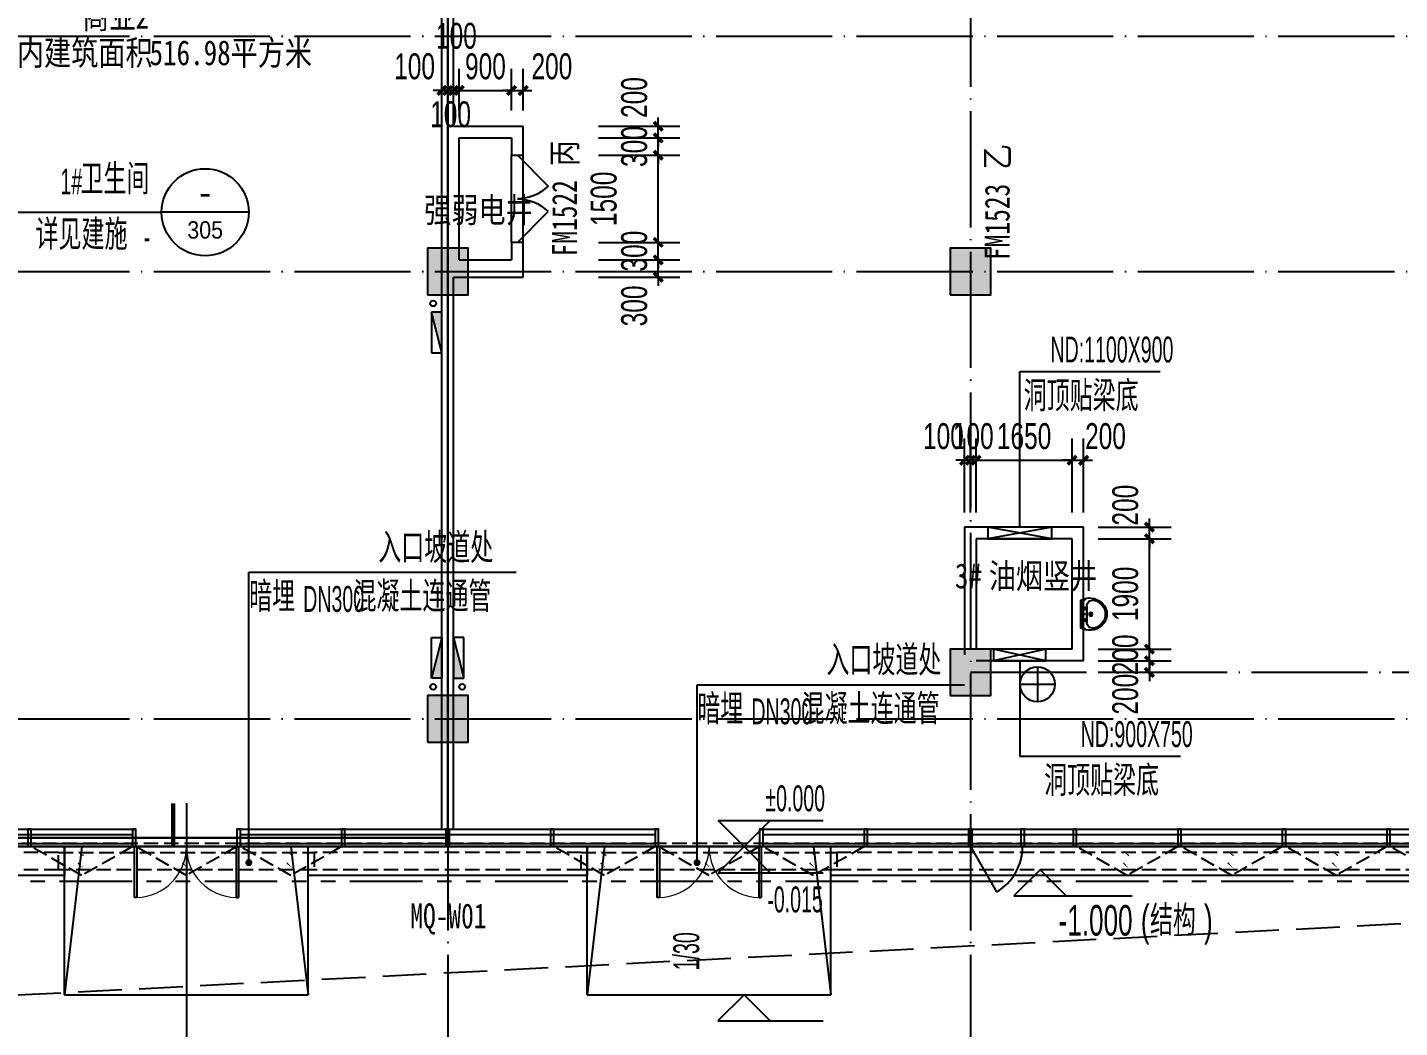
# Model space of a CAD drawing. Extents: x -409435 to 356702, y -107829 to 330904.
# Drawn here: x 43164 to 66790, y -5315 to 11900 of the extents above; entities that cross this region are included whole.
import ezdxf
from ezdxf.enums import TextEntityAlignment as Align
from ezdxf.xclip import XClip

# ---------------------------------------------------------------- set-up
doc = ezdxf.new("R2010")
doc.units = 0
doc.header["$LTSCALE"] = 1000
doc.header["$MEASUREMENT"] = 0
doc.header["$XCLIPFRAME"] = 0
for name, pattern in [('104-14# 核心筒$0$DOTE', [2.42, 2, -0.2, 0.02, -0.2]), ('14#楼幕墙$0$DASH', [0.35, 0.25, -0.1]), ('X-104 14#平面$0$$0$DASH', [0.35, 0.25, -0.1]), ('X-104 14#平面$0$109 3#平面$0$DASH', [0.35, 0.25, -0.1]), ('X-104 14#平面$0$DASH', [0.35, 0.25, -0.1]), ('X-104 14#平面$0$PHANTOM2', [1.25, 0.625, -0.125, 0.125, -0.125, 0.125, -0.125])]:
    doc.linetypes.add(name, pattern=pattern)
for name, color, linetype in [('01-标注_尺寸', 124, 'Continuous'), ('01-标注_标高', 200, 'Continuous'), ('01-标注_符号', 200, 'Continuous'), ('02-TEXT_标注', 130, 'Continuous'), ('104-14# 核心筒$0$A_AXIS-轴线', 36, '104-14# 核心筒$0$DOTE'), ('104-14# 核心筒$0$A_STR-砼柱', 51, 'Continuous'), ('14#楼幕墙$0$A-C_玻璃幕墙', 140, 'Continuous'), ('14#楼幕墙$0$A-C_窗', 140, 'Continuous'), ('14#楼幕墙$0$A-C_门', 150, 'Continuous'), ('PUB_HATCH', 8, 'Continuous'), ('X-104 14#平面$0$01-标注_标高', 200, 'Continuous'), ('X-104 14#平面$0$01-标注_符号', 200, 'Continuous'), ('X-104 14#平面$0$02-TEXT_房间', 7, 'Continuous'), ('X-104 14#平面$0$02-TEXT_标注', 130, 'Continuous'), ('X-104 14#平面$0$02-TEXT_门窗', 151, 'Continuous'), ('X-104 14#平面$0$A-C_玻璃幕墙', 140, 'Continuous'), ('X-104 14#平面$0$A-C_门', 150, 'Continuous'), ('X-104 14#平面$0$A-E_楼梯', 171, 'Continuous'), ('X-104 14#平面$0$A-I_卫-洁具', 241, 'Continuous'), ('X-104 14#平面$0$A-O_屋面', 201, 'Continuous'), ('X-104 14#平面$0$A-O_散水', 134, 'Continuous'), ('X-104 14#平面$0$A-SUR_吊顶', 40, 'Continuous'), ('X-104 14#平面$0$A-TECH_暖通', 6, 'Continuous'), ('X-104 14#平面$0$A-TECH_水', 3, 'Continuous'), ('X-104 14#平面$0$A-TECH_结构', 21, 'Continuous'), ('X-104 14#平面$0$A_STR-砌块墙', 121, 'Continuous'), ('X-104 14#平面$0$DOOR_FIRE', 220, 'Continuous'), ('X-104 14#平面$0$DOOR_FIRE_TEXT', 7, 'Continuous'), ('建-标注-文本', 254, 'Continuous'), ('建-标注-索引', 75, 'Continuous')]:
    doc.layers.add(name, color=color, linetype=linetype)
doc.layers.add('14#楼幕墙$0$04-不打印_辅助线', color=165, linetype='Continuous', plot=False)
doc.layers.add('X-104 14#平面$0$000套内', color=226, linetype='Continuous', lineweight=30, plot=False)
doc.styles.add('_TCH_DIM', font='ros.shx', dxfattribs={"width": 0.8, "height": 2, "bigfont": 'jd.shx'})
doc.styles.add('_TCH_DIM_T3', font='ros.shx', dxfattribs={"width": 0.705882, "bigfont": 'jd.shx'})
doc.styles.add('_TCH_LABEL', font='ros.shx', dxfattribs={"width": 0.8, "bigfont": 'jd.shx'})
doc.styles.add('X-104 14#平面$0$_TCH_DIM', font='ros.shx', dxfattribs={"width": 0.8, "bigfont": 'jd.shx'})
doc.styles.add('X-104 14#平面$0$_TCH_SPACE', font='STXIHEI_0.TTF', dxfattribs={"width": 0.8, "height": 5})
doc.styles.add('X-104 14#平面$0$_TCH_WINDOW', font='STXIHEI_0.TTF', dxfattribs={"width": 0.75, "height": 3.5})
doc.styles.add('X-104 14#平面$0$Standard', font='STXIHEI_0.TTF', dxfattribs={"width": 0.8})
doc.dimstyles.new('_TCH_ARCH&&150', dxfattribs={"dimtxt": 446.25, "dimasz": 150, "dimexe": 375, "dimexo": 450, "dimgap": 189.375, "dimtad": 1, "dimdec": 0, "dimzin": 0, "dimdsep": 46, "dimtxsty": '_TCH_DIM_T3', "dimblk": 'ARCHTICK', "dimcen": 0.09, "dimclrt": 7, "dimazin": 2, "dimtfac": 1, "dimtdec": 0, "dimtix": 1, "dimtmove": 2, "dimatfit": 3, "dimfxl": 0, "dimtolj": 1, "dimtzin": 0, "dimarcsym": 0})

# ---------------------------------------------------------------- blocks, each defined once
blk = doc.blocks.new('14#楼幕墙$0$A$C38D07553')
blk.add_lwpolyline([(-60, -300), (0, -300), (0, 0), (-60, 0)], close=True)
blk = doc.blocks.new('14#楼幕墙$0$A$C385D642F')
for p in [(43230, -1000), (45030, -1000), (46830, -1000), (48630, -1000), (50430, -1000), (52230, -1000), (54030, -1000), (55830, -1000), (57630, -1000), (59430, -1000), (60330, -1000), (61230, -1000), (63030, -1000), (64830, -1000), (66630, -1000)]:
    blk.add_blockref('14#楼幕墙$0$A$C38D07553', p)
blk = doc.blocks.new('14#楼幕墙$0$A$C22714246')
at = {"linetype": '14#楼幕墙$0$DASH'}
blk.add_lwpolyline([(1740, 497), (870, 0), (0, 497)], dxfattribs=at)
at = {"layer": '14#楼幕墙$0$A-C_玻璃幕墙', "color": 1}
blk.add_lwpolyline([(899, 122, 0, 25, 0), (802, 217, 0, 0, 0), (900, 340, 25, 0, 0), (796, 422, 0, 0, 0)], format="xyseb", dxfattribs=at)
blk = doc.blocks.new('14#楼幕墙$0$$DorLib2D$00000228')
at = {"color": 0}
blk.add_line((0.5, 0), (0, 0.866), dxfattribs=at)
blk.add_arc((0.5, 0), 1, 120, 180, dxfattribs=at)
blk = doc.blocks.new('14#楼幕墙$0$$DorLib2D$00000002')
for p, q in [((-0.5, 0), (-0.5, 0.4875)), ((-0.475, 0.4875), (-0.5, 0.4875)), ((-0.475, 0), (-0.475, 0.4875)), ((0.475, 0), (0.475, 0.4875)), ((0.475, 0.4875), (0.5, 0.4875)), ((0.5, 0), (0.5, 0.4875)), ((-0.5, 0), (-0.475, 0)), ((0.5, 0), (0.475, 0))]:
    blk.add_line(p, q)
at = {"lineweight": 13}
for centre, start, end in [((-0.4875, 0), 0, 88.53072), ((0.4875, 0), 91.46928, 180)]:
    blk.add_arc(centre, 0.4875, start, end, dxfattribs=at)
blk = doc.blocks.new('14#楼幕墙')
at = {"layer": '14#楼幕墙$0$A-C_玻璃幕墙'}
for p, q in [((10770, -1900), (45030, -1900)), ((44970, -2000), (19830, -2000)), ((46770, -1900), (54030, -1900)), ((53970, -2000), (46830, -2000)), ((55770, -1900), (69230, -1900)), ((66630, -2000), (55830, -2000)), ((69170, -2000), (66630, -2000)), ((108092, -2200), (-1359, -2200)), ((44970, -2150), (19830, -2150)), ((53970, -2150), (46830, -2150)), ((66630, -2150), (55830, -2150)), ((69170, -2150), (66630, -2150))]:
    blk.add_line(p, q, dxfattribs=at)
at = {"layer": '14#楼幕墙$0$04-不打印_辅助线'}
for p in [(45030, -2697), (54030, -2697)]:
    blk.add_blockref('14#楼幕墙$0$A$C22714246', p, dxfattribs=at)
at = {"layer": '14#楼幕墙$0$A-C_玻璃幕墙'}
blk.add_blockref('14#楼幕墙$0$A$C385D642F', (0, -900), dxfattribs=at)
at = {"layer": '14#楼幕墙$0$A-C_窗'}
for p in [(43230, -2697), (46830, -2697), (52230, -2697), (55830, -2697), (61230, -2697), (63030, -2697), (64830, -2697), (66630, -2697)]:
    blk.add_blockref('14#楼幕墙$0$A$C22714246', p, dxfattribs=at)
at = {"layer": '14#楼幕墙$0$A-C_门', "xscale": -1800, "yscale": -1800, "zscale": 100}
for p in [(45900, -2200), (54900, -2200)]:
    blk.add_blockref('14#楼幕墙$0$$DorLib2D$00000002', p, dxfattribs=at)
at = {"layer": '14#楼幕墙$0$A-C_门', "xscale": 900, "yscale": 900, "zscale": -900, "rotation": 180}
blk.add_blockref('14#楼幕墙$0$$DorLib2D$00000228', (59850, -2200), dxfattribs=at)
blk = doc.blocks.new('_FZH')
blk.add_lwpolyline([(-0.5, -0.5), (0.5, -0.5), (0.5, 0.5), (-0.5, 0.5)], close=True)
at = {"layer": 'PUB_HATCH'}
blk.add_solid([(-0.5, -0.5), (0.5, -0.5), (-0.5, 0.5), (0.5, 0.5)], dxfattribs=at)
blk = doc.blocks.new('104-14# 核心筒')
at = {"layer": '104-14# 核心筒$0$A_AXIS-轴线'}
for p, q in [((50400, 54018.4), (50400, -8545.1)), ((59400, 54018.4), (59400, -8545.1)), ((-24839, 11750), (120259.9, 11750)), ((-24839, 7700), (120259.9, 7700)), ((59400, 800), (120259.9, 800)), ((-24839, 0), (68400, 0))]:
    blk.add_line(p, q, dxfattribs=at)
at = {"layer": '104-14# 核心筒$0$A_STR-砼柱', "xscale": 700, "yscale": 800, "zscale": 800}
for p in [(50400, 7700), (59400, 7700), (59400, 800), (50400, 0)]:
    blk.add_blockref('_FZH', p, dxfattribs=at)
blk = doc.blocks.new('X-104 14#平面$0$rqg')
at = {"color": 3}
for p, q in [((0, 300), (0, -300)), ((-300, 0), (300, 0))]:
    blk.add_line(p, q, dxfattribs=at)
blk.add_circle((0, 0), 300, dxfattribs=at)
blk = doc.blocks.new('X-104 14#平面$0$$TwtSys$00000434')
for p, q in [((-0.5, 0.5), (-0.5, -0.5)), ((-0.5, -0.5), (0.5, 0.5)), ((0.5, 0.5), (-0.5, 0.5)), ((0.5, -0.5), (0.5, 0.5)), ((-0.5, -0.5), (0.5, -0.5))]:
    blk.add_line(p, q)
blk.add_solid([(0.5, -0.5), (0.5, 0.5), (-0.5, -0.5)])
blk = doc.blocks.new('X-104 14#平面$0$A$C324F6C76')
at = {"layer": 'X-104 14#平面$0$A-TECH_水'}
for centre in [(-65750, 7150), (-65750, 550), (-65250, 550)]:
    blk.add_circle(centre, 50, dxfattribs=at)
at = {"layer": 'X-104 14#平面$0$A-TECH_水', "xscale": -700, "zscale": 700}
for p, yscale, rotation in [((-65690, 6650), -180, 269.999999999999), ((-65690, 1050), 180, 90.00000000000101), ((-65310, 1050), -180, 89.99999999999899)]:
    blk.add_blockref('X-104 14#平面$0$$TwtSys$00000434', p, dxfattribs=dict(at, yscale=yscale, rotation=rotation))
blk = doc.blocks.new('*U431')
blk.add_lwpolyline([(200, 0), (200, 1100), (0, 1100), (0, 0), (200, 0), (0, 1100), (0, 0), (200, 1100)])
blk = doc.blocks.new('*U422')
blk.add_lwpolyline([(200, 0), (200, 900), (0, 900), (0, 0), (200, 0), (0, 900), (0, 0), (200, 900)])
blk = doc.blocks.new('X-104 14#平面$0$sdfjladfiididid')
at = {"layer": 'X-104 14#平面$0$A-TECH_暖通', "rotation": 90}
for name, p in [('*U431', (60800, 3100, 2600)), ('*U422', (60700, 1000))]:
    blk.add_blockref(name, p, dxfattribs=at)
blk = doc.blocks.new('X-104 14#平面$0$$DorLib2D$00000002')
for p, q in [((-0.5, 0), (-0.5, 0.4875)), ((-0.475, 0.4875), (-0.5, 0.4875)), ((-0.475, 0), (-0.475, 0.4875)), ((0.475, 0), (0.475, 0.4875)), ((0.475, 0.4875), (0.5, 0.4875)), ((0.5, 0), (0.5, 0.4875)), ((-0.5, 0), (-0.475, 0)), ((0.5, 0), (0.475, 0))]:
    blk.add_line(p, q)
at = {"lineweight": 13}
for centre, start, end in [((-0.4875, 0), 0, 88.53072), ((0.4875, 0), 91.46928, 180)]:
    blk.add_arc(centre, 0.4875, start, end, dxfattribs=at)
blk = doc.blocks.new('X-104 14#平面$0$$DorLib2D$00000116')
at = {"color": 0}
for p, q in [((-0.5, 0), (-0.146, 0.354)), ((0.5, 0), (0.146, 0.354))]:
    blk.add_line(p, q, dxfattribs=at)
for centre, start, end in [((-0.5, 0), 0, 45), ((0.5, 0), 135, 180)]:
    blk.add_arc(centre, 0.5, start, end, dxfattribs=at)
blk = doc.blocks.new('X-104 14#平面$0$$lvtry$00000178')
at = {"color": 0}
for p, q in [((-238, 0), (238, 0)), ((-214, -36), (-272, -91)), ((-180, -23), (180, -23)), ((-142, -105), (140, -105)), ((140, -105), (-142, -105)), ((216, -37), (268, -91))]:
    blk.add_line(p, q, dxfattribs=at)
blk.add_lwpolyline([(-104, -430, 0.224698), (110, -425, 0.348046), (269, -79), (239, 0), (-241, 0), (-271, -79, 0.356844)], format="xyb", close=True, dxfattribs=at)
for centre, radius in [((-100, -65), 16.3), ((1, -172), 31.6), ((100, -65), 16.3)]:
    blk.add_circle(centre, radius, dxfattribs=at)
at = {"color": 0, "lineweight": 13}
blk.add_circle((1, -172), 23, dxfattribs=at)
at = {"color": 0}
for centre, radius, start, end in [((-142, -205), 100, 90, 190.5602), ((-1, -179), 243, 190.5602, 349.4398), ((-180, -73), 50, 90, 133.181), ((140, -205), 100, 349.4398, 90), ((180, -73), 50, 44.5607, 90)]:
    blk.add_arc(centre, radius, start, end, dxfattribs=at)
for p in [(0, -65), (1, -172)]:
    blk.add_point(p, dxfattribs=at)
blk = doc.blocks.new('X-104 14#平面')
for points in [[(45030, -2200), (46770, -2200)], [(54030, -2200), (55770, -2200)]]:
    blk.add_lwpolyline(points)
at = {"layer": 'X-104 14#平面$0$000套内'}
blk.add_lwpolyline([(23400, 26450), (50400, 26450), (50400, -2050), (23450, -2050), (23450, 7800), (32350, 7800), (32350, 7600), (41500, 7600), (41500, 16600), (38350, 16600), (38350, 19250), (30600, 19250), (30600, 26300)], dxfattribs=at)
at = {"layer": 'X-104 14#平面$0$01-标注_标高'}
for p, q in [((60600.2, -2599.5), (60150.2, -3049.5)), ((60600.2, -2599.5), (61050.2, -3049.5)), ((60150.2, -3049.5), (62185, -3049.5))]:
    blk.add_line(p, q, dxfattribs=at)
at = {"layer": 'X-104 14#平面$0$01-标注_符号'}
blk.add_line((45900, -1454.5), (45900, -7062.5), dxfattribs=at)
at = {"layer": 'X-104 14#平面$0$01-标注_符号', "const_width": 75}
blk.add_lwpolyline([(45675, -1454.5), (45675, -2204.5)], dxfattribs=at)
at = {"layer": 'X-104 14#平面$0$A-C_玻璃幕墙'}
blk.add_lwpolyline([(-1359, -2200), (108091.7, -2200), (111291.5, 2370.2), (113380.4, 907.7), (115789.3, 4348.2), (113700.6, 5810.6), (116900.2, 10380.5), (116900.2, 38462.2), (99065.1, 43424.4), (96015.6, 32464.2), (85707.2, 35332.3), (87317.1, 41118.6), (83503.2, 42179.7), (66340.6, 26600), (4762.5, 26600)], close=True, dxfattribs=at)
at = {"layer": 'X-104 14#平面$0$A-E_楼梯'}
for p, q in [((43800, -4750), (43800, -2200)), ((43800, -2200), (48000, -2200)), ((44100, -2200), (43800, -4750)), ((47700, -2200), (48000, -4750)), ((48000, -4750), (48000, -2200)), ((52800, -4750), (52800, -2200)), ((52800, -2200), (57000, -2200)), ((53100, -2200), (52800, -4750)), ((56700, -2200), (57000, -4750)), ((57000, -4750), (57000, -2200)), ((43800, -4750), (48000, -4750)), ((52800, -4750), (57000, -4750))]:
    blk.add_line(p, q, dxfattribs=at)
at = {"layer": 'X-104 14#平面$0$A-O_屋面', "linetype": 'X-104 14#平面$0$PHANTOM2', "ltscale": 2}
blk.add_lwpolyline([(116300, 1125.5), (112466, -2800), (-12111.5, -2800), (-10903.8, 3413.1), (-11202.5, 3471.2), (-4857, 36100), (58808.6, 36100), (74837.7, 49550), (86050, 49550), (86050, 51700), (92100, 51702), (92100, 55283.2), (94608.8, 59227.5), (95621.4, 58583.5), (95782.4, 58836.6), (99791.5, 56286.5), (107067.8, 54161.9), (111100, 54161.9), (111100, 52680), (116300, 52680)], close=True, dxfattribs=at)
at = {"layer": 'X-104 14#平面$0$A-O_散水', "linetype": 'X-104 14#平面$0$DASH'}
for p, q in [((43700, -2300), (48100, -2300)), ((52700, -2300), (57100, -2300)), ((48100, -2600), (43700, -2600)), ((57100, -2600), (52700, -2600))]:
    blk.add_line(p, q, dxfattribs=at)
at = {"layer": 'X-104 14#平面$0$A-O_散水'}
for points in [[(11999, -2700), (11999, -2200), (43800, -2200), (43800, -2700)], [(48000, -2700), (48000, -2200), (52800, -2200), (52800, -2700)], [(57000, -2700), (57000, -2200), (67600, -2200), (67600, -2600)], [(43800, -2700), (11999, -2700)], [(52800, -2700), (48000, -2700)], [(67600, -2700), (57000, -2700)]]:
    blk.add_lwpolyline(points, dxfattribs=at)
at = {"layer": 'X-104 14#平面$0$A-O_散水', "linetype": 'X-104 14#平面$0$DASH'}
for points in [[(43700, -2600), (43700, -2300), (12099, -2300), (12099, -2600)], [(52700, -2600), (52700, -2300), (48100, -2300), (48100, -2600)], [(67500, -2600), (67500, -2300), (57100, -2300), (57100, -2600)], [(43700, -2600), (12099, -2600)], [(52700, -2600), (48100, -2600)], [(67500, -2600), (57100, -2600)]]:
    blk.add_lwpolyline(points, dxfattribs=at)
at = {"layer": 'X-104 14#平面$0$A-SUR_吊顶', "linetype": 'X-104 14#平面$0$109 3#平面$0$DASH', "ltscale": 3}
blk.add_lwpolyline([(109062.3, -4432.1), (119297.3, 10714.5), (117562.9, 11100.5), (120741.8, 38794.6), (99426.9, 44725), (92631.2, 20300), (86987.2, 20300), (86987.2, 21500), (8392.2, 21500), (5688.7, 8781.2), (-2733.6, 10571.4), (-6009.8, -4841.7), (40178.1, -2825.1), (39845.1, -4916.4), (83845.6, -2647.5)], close=True, dxfattribs=at)
at = {"layer": 'X-104 14#平面$0$A-TECH_结构', "linetype": 'X-104 14#平面$0$$0$DASH'}
blk.add_lwpolyline([(87207.3, 41097.2), (85610.8, 35359.1), (96063.8, 32450.8), (99099.8, 43362.9), (116850.2, 38424.2), (116850.2, 10396.2), (108065.7, -2149.5), (-1297.3, -2149.5), (4803.7, 26550), (66359.9, 26550), (83516.4, 42124.1)], close=True, dxfattribs=at)
at = {"layer": 'X-104 14#平面$0$A_STR-砌块墙'}
for p, q in [((50300, 10100), (50300, 26300)), ((50500, 10200), (50500, 26300)), ((50500, 10200), (51700, 10200)), ((51700, 9700), (51700, 10200)), ((50300, 7700), (50300, 10100)), ((50600, 7900), (50600, 10000)), ((50600, 10000), (51500, 10000)), ((51500, 10000), (51500, 9700)), ((51500, 9700), (51700, 9700)), ((51700, 8200), (51500, 8200)), ((51500, 8200), (51500, 7900)), ((51700, 7600), (51700, 8200)), ((50600, 7900), (51500, 7900)), ((50300, -900), (50300, 7700)), ((50500, -900), (50500, 7600)), ((50500, 7600), (51700, 7600)), ((61350, 3300), (59300, 3300)), ((59300, 3300), (59300, 1100)), ((61150, 3100), (59500, 3100)), ((59500, 3100), (59500, 1200)), ((61150, 1200), (61150, 3100)), ((61350, 1000), (61350, 3300)), ((61150, 1200), (59500, 1200)), ((61350, 1000), (59500, 1000)), ((50300, -1899.5), (50300, -899.5)), ((50500, -1899.5), (50500, -899.5)), ((50300, -1899.5), (50500, -1899.5))]:
    blk.add_line(p, q, dxfattribs=at)
at = {"layer": 'X-104 14#平面$0$DOOR_FIRE'}
for p, q in [((51500, 8200), (51500, 9700)), ((51700, 8200), (51700, 9700))]:
    blk.add_line(p, q, dxfattribs=at)
ref = blk.add_blockref('104-14# 核心筒', (0, 0))
XClip(ref).set_block_clipping_path([(-38664.3623821461, -25500), (139216.5485069363, 330900)])
for name, p in [('X-104 14#平面$0$A$C324F6C76', (115900, 0)), ('14#楼幕墙', (0, 0)), ('X-104 14#平面$0$sdfjladfiididid', (0, 0))]:
    blk.add_blockref(name, p)
at = {"layer": 'Defpoints'}
blk.add_blockref('X-104 14#平面$0$rqg', (60554.9, 593.4), dxfattribs=at)
at = {"layer": 'X-104 14#平面$0$A-C_门', "xscale": 1800, "yscale": 1800, "zscale": 100, "rotation": 180}
for p in [(45900, -2200), (54900, -2200)]:
    blk.add_blockref('X-104 14#平面$0$$DorLib2D$00000002', p, dxfattribs=at)
at = {"layer": 'X-104 14#平面$0$A-I_卫-洁具', "yscale": -1, "rotation": 270.0000000000007}
blk.add_blockref('X-104 14#平面$0$$lvtry$00000178', (61300, 1800), dxfattribs=at)
at = {"layer": 'X-104 14#平面$0$DOOR_FIRE', "xscale": 1500, "yscale": -1500, "zscale": 200, "rotation": 90}
blk.add_blockref('X-104 14#平面$0$$DorLib2D$00000116', (51600, 8950), dxfattribs=at)
at = {"layer": 'X-104 14#平面$0$02-TEXT_房间', "style": 'X-104 14#平面$0$_TCH_SPACE', "width": 0.8}
for s, height, p in [('商业', 428.14, (44104.4, 11879.1)), ('2', 428.1, (45021.4, 11879.1)), ('强弱电井', 428.14, (49994.8, 8542.7))]:
    blk.add_text(s, height=height, dxfattribs=at).set_placement(p)
at = {"layer": 'X-104 14#平面$0$02-TEXT_标注'}
for s, height, style, width, p in [('套内建筑面积', 428.14, 'X-104 14#平面$0$Standard', 0.8, (42514.7, 11250.6)), ('516.98', 428.14, 'X-104 14#平面$0$Standard', 0.8, (45265.8, 11250.6)), ('平方米', 428.14, 'X-104 14#平面$0$Standard', 0.8, (46662.9, 11250.6)), ('3#', 428.14, 'X-104 14#平面$0$Standard', 0.8, (59133.6, 2245.2)), ('油烟竖井', 428.14, 'X-104 14#平面$0$Standard', 0.8, (59717.7, 2245.2)), ('-1.000', 525, 'X-104 14#平面$0$_TCH_DIM', 0.64, (60919.2, -3732)), ('(', 525, 'X-104 14#平面$0$_TCH_DIM', 0.64, (62335, -3732)), ('结构', 520.93, 'X-104 14#平面$0$_TCH_DIM', 0.8, (62491.8, -3732)), (')', 525, 'X-104 14#平面$0$_TCH_DIM', 0.64, (63423, -3732))]:
    blk.add_text(s, height=height, dxfattribs=dict(at, style=style, width=width)).set_placement(p)
at = {"layer": 'X-104 14#平面$0$02-TEXT_门窗', "style": 'X-104 14#平面$0$_TCH_WINDOW', "width": 0.75}
blk.add_text('MQ-W01', height=428.14, dxfattribs=at).set_placement((49757.5, -3606.5))
at = {"layer": 'X-104 14#平面$0$DOOR_FIRE_TEXT', "style": 'X-104 14#平面$0$_TCH_WINDOW', "width": 0.75}
for s, height, p in [('丙', 428.1, (52624, 9516.7)), ('乙', 428.1, (60075, 9454.4)), ('FM1522', 428.14, (52624, 7960.6)), ('FM1523', 428.14, (60075, 7898.3))]:
    blk.add_text(s, height=height, rotation=90, dxfattribs=at).set_placement(p)
blk = doc.blocks.new('sjdfadsfiididdi')
at = {"layer": '建-标注-索引'}
for p, q in [((60250, 3300), (60250, 5975)), ((60250, 5975), (62666, 5975)), ((60250, 1000), (60250, -645)), ((60250, -645), (63018, -645))]:
    blk.add_line(p, q, dxfattribs=at)
at = {"layer": '建-标注-文本', "style": '_TCH_DIM'}
for s, height, width, p in [('ND:1100X900', 446.25, 0.564706, (60779, 6133)), ('洞顶贴梁底', 520.9, 0.8, (60318, 5293)), ('ND:900X750', 446.2, 0.564706, (61299, -487)), ('洞顶贴梁底', 520.9, 0.8, (60670, -1327))]:
    blk.add_text(s, height=height, dxfattribs=dict(at, width=width)).set_placement(p)
blk = doc.blocks.new('_ArchTick')
at = {"color": 0, "linetype": 'ByBlock', "const_width": 0.4}
blk.add_lwpolyline([(-0.5, -0.5), (0.5, 0.5)], dxfattribs=at)
blk = doc.blocks.new('*D971')
at = {"layer": '01-标注_尺寸', "color": 0, "lineweight": -2, "transparency": 16777216}
for p, q in [((52994, 10200), (54400, 10200)), ((54025, 10200), (54025, 10350)), ((54025, 10000), (54025, 10200)), ((52994, 10000), (54400, 10000)), ((54025, 10000), (54025, 9850))]:
    blk.add_line(p, q, dxfattribs=at)
at = {"layer": 'Defpoints', "color": 0, "transparency": 16777216}
for p in [(52544, 10200), (54025, 10200), (52544, 10000)]:
    blk.add_point(p, dxfattribs=at)
at = {"layer": '01-标注_尺寸', "color": 0, "lineweight": -2, "transparency": 16777216, "xscale": 150, "yscale": 150, "zscale": 150}
for p, rotation in [((54025, 10200), 270), ((54025, 10000), 90)]:
    blk.add_blockref('_ArchTick', p, dxfattribs=dict(at, rotation=rotation))
at = {"layer": '01-标注_尺寸', "color": 7, "transparency": 16777216, "insert": (53613, 10694), "char_height": 446.2, "attachment_point": 5, "rotation": 90, "style": '_TCH_DIM_T3'}
blk.add_mtext('\\A1;200', dxfattribs=at)
blk = doc.blocks.new('*D972')
at = {"layer": '01-标注_尺寸', "color": 0, "lineweight": -2, "transparency": 16777216}
for p, q in [((52994, 10000), (54400, 10000)), ((54025, 10000), (54025, 10150)), ((54025, 9700), (54025, 10000)), ((52994, 9700), (54400, 9700)), ((54025, 9700), (54025, 9550))]:
    blk.add_line(p, q, dxfattribs=at)
at = {"layer": 'Defpoints', "color": 0, "transparency": 16777216}
for p in [(52544, 10000), (54025, 10000), (52544, 9700)]:
    blk.add_point(p, dxfattribs=at)
at = {"layer": '01-标注_尺寸', "color": 0, "lineweight": -2, "transparency": 16777216, "xscale": 150, "yscale": 150, "zscale": 150}
for p, rotation in [((54025, 10000), 270), ((54025, 9700), 90)]:
    blk.add_blockref('_ArchTick', p, dxfattribs=dict(at, rotation=rotation))
at = {"layer": '01-标注_尺寸', "color": 7, "transparency": 16777216, "insert": (53613, 9850), "char_height": 446.2, "attachment_point": 5, "rotation": 90, "style": '_TCH_DIM_T3'}
blk.add_mtext('\\A1;300', dxfattribs=at)
blk = doc.blocks.new('*D973')
at = {"layer": '01-标注_尺寸', "color": 0, "lineweight": -2, "transparency": 16777216}
for p, q in [((52994, 9700), (54400, 9700)), ((54025, 8200), (54025, 9700)), ((52994, 8200), (54400, 8200))]:
    blk.add_line(p, q, dxfattribs=at)
at = {"layer": 'Defpoints', "color": 0, "transparency": 16777216}
for p in [(52544, 9700), (54025, 9700), (52544, 8200)]:
    blk.add_point(p, dxfattribs=at)
at = {"layer": '01-标注_尺寸', "color": 0, "lineweight": -2, "transparency": 16777216, "xscale": 150, "yscale": 150, "zscale": 150}
for p, rotation in [((54025, 9700), 90), ((54025, 8200), 270)]:
    blk.add_blockref('_ArchTick', p, dxfattribs=dict(at, rotation=rotation))
at = {"layer": '01-标注_尺寸', "color": 7, "transparency": 16777216, "insert": (53088, 8950), "char_height": 446.2, "attachment_point": 5, "rotation": 90, "style": '_TCH_DIM_T3'}
blk.add_mtext('\\A1;1500', dxfattribs=at)
blk = doc.blocks.new('*D974')
at = {"layer": '01-标注_尺寸', "color": 0, "lineweight": -2, "transparency": 16777216}
for p, q in [((54025, 8200), (54025, 8350)), ((52994, 8200), (54400, 8200)), ((54025, 7900), (54025, 8200)), ((52994, 7900), (54400, 7900)), ((54025, 7900), (54025, 7750))]:
    blk.add_line(p, q, dxfattribs=at)
at = {"layer": 'Defpoints', "color": 0, "transparency": 16777216}
for p in [(52544, 8200), (54025, 8200), (52544, 7900)]:
    blk.add_point(p, dxfattribs=at)
at = {"layer": '01-标注_尺寸', "color": 0, "lineweight": -2, "transparency": 16777216, "xscale": 150, "yscale": 150, "zscale": 150}
for p, rotation in [((54025, 8200), 270), ((54025, 7900), 90)]:
    blk.add_blockref('_ArchTick', p, dxfattribs=dict(at, rotation=rotation))
at = {"layer": '01-标注_尺寸', "color": 7, "transparency": 16777216, "insert": (53613, 8050), "char_height": 446.2, "attachment_point": 5, "rotation": 90, "style": '_TCH_DIM_T3'}
blk.add_mtext('\\A1;300', dxfattribs=at)
blk = doc.blocks.new('*D975')
at = {"layer": '01-标注_尺寸', "color": 0, "lineweight": -2, "transparency": 16777216}
for p, q in [((54025, 7900), (54025, 8050)), ((52994, 7900), (54400, 7900)), ((54025, 7600), (54025, 7900)), ((52994, 7600), (54400, 7600)), ((54025, 7600), (54025, 7450))]:
    blk.add_line(p, q, dxfattribs=at)
at = {"layer": 'Defpoints', "color": 0, "transparency": 16777216}
for p in [(52544, 7900), (54025, 7900), (52544, 7600)]:
    blk.add_point(p, dxfattribs=at)
at = {"layer": '01-标注_尺寸', "color": 0, "lineweight": -2, "transparency": 16777216, "xscale": 150, "yscale": 150, "zscale": 150}
for p, rotation in [((54025, 7900), 270), ((54025, 7600), 90)]:
    blk.add_blockref('_ArchTick', p, dxfattribs=dict(at, rotation=rotation))
at = {"layer": '01-标注_尺寸', "color": 7, "transparency": 16777216, "insert": (53613, 7107), "char_height": 446.2, "attachment_point": 5, "rotation": 90, "style": '_TCH_DIM_T3'}
blk.add_mtext('\\A1;300', dxfattribs=at)
blk = doc.blocks.new('*D976')
at = {"layer": '01-标注_尺寸', "color": 0, "lineweight": -2, "transparency": 16777216}
for p, q in [((51500, 10470), (51500, 11190)), ((51700, 10470), (51700, 11190)), ((51500, 10815), (51350, 10815)), ((51500, 10815), (51700, 10815)), ((51700, 10815), (51850, 10815))]:
    blk.add_line(p, q, dxfattribs=at)
at = {"layer": 'Defpoints', "color": 0, "transparency": 16777216}
for p in [(51700, 10815), (51500, 10020), (51700, 10020)]:
    blk.add_point(p, dxfattribs=at)
at = {"layer": '01-标注_尺寸', "color": 0, "lineweight": -2, "transparency": 16777216, "xscale": 150, "yscale": 150, "zscale": 150}
blk.add_blockref('_ArchTick', (51500, 10815), dxfattribs=at)
at = {"layer": '01-标注_尺寸', "color": 0, "lineweight": -2, "transparency": 16777216, "xscale": 150, "yscale": 150, "zscale": 150, "rotation": 180}
blk.add_blockref('_ArchTick', (51700, 10815), dxfattribs=at)
at = {"layer": '01-标注_尺寸', "color": 7, "transparency": 16777216, "insert": (52194, 11228), "char_height": 446.2, "attachment_point": 5, "style": '_TCH_DIM_T3'}
blk.add_mtext('\\A1;200', dxfattribs=at)
blk = doc.blocks.new('*D977')
at = {"layer": '01-标注_尺寸', "color": 0, "lineweight": -2, "transparency": 16777216}
for p, q in [((50600, 10470), (50600, 11190)), ((51500, 10470), (51500, 11190)), ((50600, 10815), (50450, 10815)), ((50600, 10815), (51500, 10815)), ((51500, 10815), (51650, 10815))]:
    blk.add_line(p, q, dxfattribs=at)
at = {"layer": 'Defpoints', "color": 0, "transparency": 16777216}
for p in [(51500, 10815), (50600, 10020), (51500, 10020)]:
    blk.add_point(p, dxfattribs=at)
at = {"layer": '01-标注_尺寸', "color": 0, "lineweight": -2, "transparency": 16777216, "xscale": 150, "yscale": 150, "zscale": 150}
blk.add_blockref('_ArchTick', (50600, 10815), dxfattribs=at)
at = {"layer": '01-标注_尺寸', "color": 0, "lineweight": -2, "transparency": 16777216, "xscale": 150, "yscale": 150, "zscale": 150, "rotation": 180}
blk.add_blockref('_ArchTick', (51500, 10815), dxfattribs=at)
at = {"layer": '01-标注_尺寸', "color": 7, "transparency": 16777216, "insert": (51050, 11228), "char_height": 446.2, "attachment_point": 5, "style": '_TCH_DIM_T3'}
blk.add_mtext('\\A1;900', dxfattribs=at)
blk = doc.blocks.new('*D978')
at = {"layer": '01-标注_尺寸', "color": 0, "lineweight": -2, "transparency": 16777216}
for p, q in [((50500, 10470), (50500, 11190)), ((50600, 10470), (50600, 11190)), ((50500, 10815), (50350, 10815)), ((50500, 10815), (50600, 10815)), ((50600, 10815), (50750, 10815))]:
    blk.add_line(p, q, dxfattribs=at)
at = {"layer": 'Defpoints', "color": 0, "transparency": 16777216}
for p in [(50600, 10815), (50500, 10020), (50600, 10020)]:
    blk.add_point(p, dxfattribs=at)
at = {"layer": '01-标注_尺寸', "color": 0, "lineweight": -2, "transparency": 16777216, "xscale": 150, "yscale": 150, "zscale": 150}
blk.add_blockref('_ArchTick', (50500, 10815), dxfattribs=at)
at = {"layer": '01-标注_尺寸', "color": 0, "lineweight": -2, "transparency": 16777216, "xscale": 150, "yscale": 150, "zscale": 150, "rotation": 180}
blk.add_blockref('_ArchTick', (50600, 10815), dxfattribs=at)
at = {"layer": '01-标注_尺寸', "color": 7, "transparency": 16777216, "insert": (50550, 11753), "char_height": 446.2, "attachment_point": 5, "style": '_TCH_DIM_T3'}
blk.add_mtext('\\A1;100', dxfattribs=at)
blk = doc.blocks.new('*D979')
at = {"layer": '01-标注_尺寸', "color": 0, "lineweight": -2, "transparency": 16777216}
for p, q in [((50400, 10470), (50400, 11190)), ((50500, 10470), (50500, 11190)), ((50400, 10815), (50250, 10815)), ((50400, 10815), (50500, 10815)), ((50500, 10815), (50650, 10815))]:
    blk.add_line(p, q, dxfattribs=at)
at = {"layer": 'Defpoints', "color": 0, "transparency": 16777216}
for p in [(50500, 10815), (50400, 10020), (50500, 10020)]:
    blk.add_point(p, dxfattribs=at)
at = {"layer": '01-标注_尺寸', "color": 0, "lineweight": -2, "transparency": 16777216, "xscale": 150, "yscale": 150, "zscale": 150}
blk.add_blockref('_ArchTick', (50400, 10815), dxfattribs=at)
at = {"layer": '01-标注_尺寸', "color": 0, "lineweight": -2, "transparency": 16777216, "xscale": 150, "yscale": 150, "zscale": 150, "rotation": 180}
blk.add_blockref('_ArchTick', (50500, 10815), dxfattribs=at)
at = {"layer": '01-标注_尺寸', "color": 7, "transparency": 16777216, "insert": (50450, 10403), "char_height": 446.2, "attachment_point": 5, "style": '_TCH_DIM_T3'}
blk.add_mtext('\\A1;100', dxfattribs=at)
blk = doc.blocks.new('*D980')
at = {"layer": '01-标注_尺寸', "color": 0, "lineweight": -2, "transparency": 16777216}
for p, q in [((50300, 10470), (50300, 11190)), ((50400, 10470), (50400, 11190)), ((50300, 10815), (50150, 10815)), ((50300, 10815), (50400, 10815)), ((50400, 10815), (50550, 10815))]:
    blk.add_line(p, q, dxfattribs=at)
at = {"layer": 'Defpoints', "color": 0, "transparency": 16777216}
for p in [(50400, 10815), (50300, 10020), (50400, 10020)]:
    blk.add_point(p, dxfattribs=at)
at = {"layer": '01-标注_尺寸', "color": 0, "lineweight": -2, "transparency": 16777216, "xscale": 150, "yscale": 150, "zscale": 150}
blk.add_blockref('_ArchTick', (50300, 10815), dxfattribs=at)
at = {"layer": '01-标注_尺寸', "color": 0, "lineweight": -2, "transparency": 16777216, "xscale": 150, "yscale": 150, "zscale": 150, "rotation": 180}
blk.add_blockref('_ArchTick', (50400, 10815), dxfattribs=at)
at = {"layer": '01-标注_尺寸', "color": 7, "transparency": 16777216, "insert": (49830, 11228), "char_height": 446.2, "attachment_point": 5, "style": '_TCH_DIM_T3'}
blk.add_mtext('\\A1;100', dxfattribs=at)
blk = doc.blocks.new('*D2513')
at = {"layer": '01-标注_尺寸', "color": 0, "lineweight": -2, "transparency": 16777216}
for p, q in [((62482, 3300), (62482, 3450)), ((61600, 3300), (62857, 3300)), ((61600, 3100), (62857, 3100)), ((62482, 3100), (62482, 3300)), ((62482, 3100), (62482, 2950))]:
    blk.add_line(p, q, dxfattribs=at)
at = {"layer": 'Defpoints', "color": 0, "transparency": 16777216}
for p in [(61150, 3300), (61150, 3100), (62482, 3300)]:
    blk.add_point(p, dxfattribs=at)
at = {"layer": '01-标注_尺寸', "color": 0, "lineweight": -2, "transparency": 16777216, "xscale": 150, "yscale": 150, "zscale": 150}
for p, rotation in [((62482, 3300), 270), ((62482, 3100), 90)]:
    blk.add_blockref('_ArchTick', p, dxfattribs=dict(at, rotation=rotation))
at = {"layer": '01-标注_尺寸', "color": 7, "transparency": 16777216, "insert": (62069, 3677), "char_height": 446.2, "attachment_point": 5, "rotation": 90, "style": '_TCH_DIM_T3'}
blk.add_mtext('\\A1;200', dxfattribs=at)
blk = doc.blocks.new('*D2514')
at = {"layer": '01-标注_尺寸', "color": 0, "lineweight": -2, "transparency": 16777216}
for p, q in [((61600, 3100), (62857, 3100)), ((62482, 1200), (62482, 3100)), ((61600, 1200), (62857, 1200))]:
    blk.add_line(p, q, dxfattribs=at)
at = {"layer": 'Defpoints', "color": 0, "transparency": 16777216}
for p in [(61150, 3100), (62482, 3100), (61150, 1200)]:
    blk.add_point(p, dxfattribs=at)
at = {"layer": '01-标注_尺寸', "color": 0, "lineweight": -2, "transparency": 16777216, "xscale": 150, "yscale": 150, "zscale": 150}
for p, rotation in [((62482, 3100), 90), ((62482, 1200), 270)]:
    blk.add_blockref('_ArchTick', p, dxfattribs=dict(at, rotation=rotation))
at = {"layer": '01-标注_尺寸', "color": 7, "transparency": 16777216, "insert": (62069, 2150), "char_height": 446.2, "attachment_point": 5, "rotation": 90, "style": '_TCH_DIM_T3'}
blk.add_mtext('\\A1;1900', dxfattribs=at)
blk = doc.blocks.new('*D2515')
at = {"layer": '01-标注_尺寸', "color": 0, "lineweight": -2, "transparency": 16777216}
for p, q in [((61600, 1200), (62857, 1200)), ((62482, 1200), (62482, 1350)), ((62482, 1000), (62482, 1200)), ((61600, 1000), (62857, 1000)), ((62482, 1000), (62482, 850))]:
    blk.add_line(p, q, dxfattribs=at)
at = {"layer": 'Defpoints', "color": 0, "transparency": 16777216}
for p in [(61150, 1200), (62482, 1200), (61150, 1000)]:
    blk.add_point(p, dxfattribs=at)
at = {"layer": '01-标注_尺寸', "color": 0, "lineweight": -2, "transparency": 16777216, "xscale": 150, "yscale": 150, "zscale": 150}
for p, rotation in [((62482, 1200), 270), ((62482, 1000), 90)]:
    blk.add_blockref('_ArchTick', p, dxfattribs=dict(at, rotation=rotation))
at = {"layer": '01-标注_尺寸', "color": 7, "transparency": 16777216, "insert": (62069, 1100), "char_height": 446.2, "attachment_point": 5, "rotation": 90, "style": '_TCH_DIM_T3'}
blk.add_mtext('\\A1;200', dxfattribs=at)
blk = doc.blocks.new('*D2516')
at = {"layer": '01-标注_尺寸', "color": 0, "lineweight": -2, "transparency": 16777216}
for p, q in [((61600, 1000), (62857, 1000)), ((62482, 1000), (62482, 1150)), ((62482, 800), (62482, 1000)), ((61600, 800), (62857, 800)), ((62482, 800), (62482, 650))]:
    blk.add_line(p, q, dxfattribs=at)
at = {"layer": 'Defpoints', "color": 0, "transparency": 16777216}
for p in [(61150, 1000), (62482, 1000), (61150, 800)]:
    blk.add_point(p, dxfattribs=at)
at = {"layer": '01-标注_尺寸', "color": 0, "lineweight": -2, "transparency": 16777216, "xscale": 150, "yscale": 150, "zscale": 150}
for p, rotation in [((62482, 1000), 270), ((62482, 800), 90)]:
    blk.add_blockref('_ArchTick', p, dxfattribs=dict(at, rotation=rotation))
at = {"layer": '01-标注_尺寸', "color": 7, "transparency": 16777216, "insert": (62069, 423), "char_height": 446.2, "attachment_point": 5, "rotation": 90, "style": '_TCH_DIM_T3'}
blk.add_mtext('\\A1;200', dxfattribs=at)
blk = doc.blocks.new('*D2517')
at = {"layer": '01-标注_尺寸', "color": 0, "lineweight": -2, "transparency": 16777216}
for p, q in [((59300, 3550), (59300, 4824.815071)), ((59400, 3550), (59400, 4824.815071)), ((59300, 4449.815071), (59150, 4449.815071)), ((59300, 4449.815071), (59400, 4449.815071)), ((59400, 4449.815071), (59550, 4449.815071))]:
    blk.add_line(p, q, dxfattribs=at)
at = {"layer": 'Defpoints', "color": 0, "transparency": 16777216}
for p in [(59400, 4449.815071), (59300, 3100), (59400, 3100)]:
    blk.add_point(p, dxfattribs=at)
at = {"layer": '01-标注_尺寸', "color": 0, "lineweight": -2, "transparency": 16777216, "xscale": 150, "yscale": 150, "zscale": 150}
blk.add_blockref('_ArchTick', (59300, 4449.815071), dxfattribs=at)
at = {"layer": '01-标注_尺寸', "color": 0, "lineweight": -2, "transparency": 16777216, "xscale": 150, "yscale": 150, "zscale": 150, "rotation": 180}
blk.add_blockref('_ArchTick', (59400, 4449.815071), dxfattribs=at)
at = {"layer": '01-标注_尺寸', "color": 7, "transparency": 16777216, "insert": (58935.8, 4862.315071), "char_height": 446.25, "attachment_point": 5, "style": '_TCH_DIM_T3'}
blk.add_mtext('\\A1;100', dxfattribs=at)
blk = doc.blocks.new('*D2518')
at = {"layer": '01-标注_尺寸', "color": 0, "lineweight": -2, "transparency": 16777216}
for p, q in [((59400, 3550), (59400, 4824.815071)), ((59500, 3550), (59500, 4824.815071)), ((59400, 4449.815071), (59250, 4449.815071)), ((59400, 4449.815071), (59500, 4449.815071)), ((59500, 4449.815071), (59650, 4449.815071))]:
    blk.add_line(p, q, dxfattribs=at)
at = {"layer": 'Defpoints', "color": 0, "transparency": 16777216}
for p in [(59500, 4449.815071), (59400, 3100), (59500, 3100)]:
    blk.add_point(p, dxfattribs=at)
at = {"layer": '01-标注_尺寸', "color": 0, "lineweight": -2, "transparency": 16777216, "xscale": 150, "yscale": 150, "zscale": 150}
blk.add_blockref('_ArchTick', (59400, 4449.815071), dxfattribs=at)
at = {"layer": '01-标注_尺寸', "color": 0, "lineweight": -2, "transparency": 16777216, "xscale": 150, "yscale": 150, "zscale": 150, "rotation": 180}
blk.add_blockref('_ArchTick', (59500, 4449.815071), dxfattribs=at)
at = {"layer": '01-标注_尺寸', "color": 7, "transparency": 16777216, "insert": (59450, 4862.315071), "char_height": 446.25, "attachment_point": 5, "style": '_TCH_DIM_T3'}
blk.add_mtext('\\A1;100', dxfattribs=at)
blk = doc.blocks.new('*D2519')
at = {"layer": '01-标注_尺寸', "color": 0, "lineweight": -2, "transparency": 16777216}
for p, q in [((59500, 3550), (59500, 4824.815071)), ((61150, 3550), (61150, 4824.815071)), ((59500, 4449.815071), (61150, 4449.815071))]:
    blk.add_line(p, q, dxfattribs=at)
at = {"layer": 'Defpoints', "color": 0, "transparency": 16777216}
for p in [(61150, 4449.815071), (59500, 3100), (61150, 3100)]:
    blk.add_point(p, dxfattribs=at)
at = {"layer": '01-标注_尺寸', "color": 0, "lineweight": -2, "transparency": 16777216, "xscale": 150, "yscale": 150, "zscale": 150, "rotation": 180}
blk.add_blockref('_ArchTick', (59500, 4449.815071), dxfattribs=at)
at = {"layer": '01-标注_尺寸', "color": 0, "lineweight": -2, "transparency": 16777216, "xscale": 150, "yscale": 150, "zscale": 150}
blk.add_blockref('_ArchTick', (61150, 4449.815071), dxfattribs=at)
at = {"layer": '01-标注_尺寸', "color": 7, "transparency": 16777216, "insert": (60325, 4862.315071), "char_height": 446.25, "attachment_point": 5, "style": '_TCH_DIM_T3'}
blk.add_mtext('\\A1;1650', dxfattribs=at)
blk = doc.blocks.new('*D2520')
at = {"layer": '01-标注_尺寸', "color": 0, "lineweight": -2, "transparency": 16777216}
for p, q in [((61150, 3550), (61150, 4824.815071)), ((61350, 3550), (61350, 4824.815071)), ((61150, 4449.815071), (61000, 4449.815071)), ((61150, 4449.815071), (61350, 4449.815071)), ((61350, 4449.815071), (61500, 4449.815071))]:
    blk.add_line(p, q, dxfattribs=at)
at = {"layer": 'Defpoints', "color": 0, "transparency": 16777216}
for p in [(61350, 4449.815071), (61150, 3100), (61350, 3100)]:
    blk.add_point(p, dxfattribs=at)
at = {"layer": '01-标注_尺寸', "color": 0, "lineweight": -2, "transparency": 16777216, "xscale": 150, "yscale": 150, "zscale": 150}
blk.add_blockref('_ArchTick', (61150, 4449.815071), dxfattribs=at)
at = {"layer": '01-标注_尺寸', "color": 0, "lineweight": -2, "transparency": 16777216, "xscale": 150, "yscale": 150, "zscale": 150, "rotation": 180}
blk.add_blockref('_ArchTick', (61350, 4449.815071), dxfattribs=at)
at = {"layer": '01-标注_尺寸', "color": 7, "transparency": 16777216, "insert": (61726.8, 4862.315071), "char_height": 446.25, "attachment_point": 5, "style": '_TCH_DIM_T3'}
blk.add_mtext('\\A1;200', dxfattribs=at)

msp = doc.modelspace()

# ---------------------------------------------------------------- linework, layer by layer
at = {"layer": '01-标注_标高'}
for p, q in [((55505.1, -2200), (55055.1, -1750)), ((55055.1, -1750), (56864, -1750)), ((55505.1, -2200), (55955.1, -1750)), ((55505.1, -2200), (55055.1, -2650)), ((55505.1, -2200), (55955.1, -2650)), ((55055.1, -2650), (56864, -2650)), ((55504, -4750), (55054, -5200)), ((55504, -4750), (55954, -5200)), ((55054, -5200), (56863, -5200))]:
    msp.add_line(p, q, dxfattribs=at)
at = {"layer": '01-标注_符号'}
for p, q in [((40789.1, 8718.5), (43391.8, 8718.5)), ((43391.8, 8718.5), (45474.1, 8718.5)), ((46974.1, 8718.5), (45474.1, 8718.5)), ((46976.1, -2476.6), (46976.1, 2522.3)), ((46976.1, 2522.3), (51581.9, 2522.3)), ((54693.3, -2476.6), (54693.3, 586.9)), ((54693.3, 586.9), (59299, 586.9))]:
    msp.add_line(p, q, dxfattribs=at)
at = {"layer": '01-标注_符号', "const_width": 60}
for points in [[(46976.1, -2506.6, 1), (46976.1, -2446.6, 1)], [(54693.3, -2506.6, 1), (54693.3, -2446.6, 1)]]:
    msp.add_lwpolyline(points, format="xyb", close=True, dxfattribs=at)
at = {"layer": '01-标注_符号'}
msp.add_lwpolyline([(54917.9, -3483.7, 0, 0, 0), (54917.9, -4113.5, 120, 0, 0), (54917.9, -4563.5, 0, 0, 0)], format="xyseb", dxfattribs=at)
msp.add_circle((46224.1, 8718.5), 750, dxfattribs=at)

# ---------------------------------------------------------------- block references
for name in ['X-104 14#平面', 'sjdfadsfiididdi']:
    msp.add_blockref(name, (0, 0))

# ---------------------------------------------------------------- texts
at = {"layer": '02-TEXT_标注', "style": '_TCH_DIM'}
for s, height, width, p in [('1#', 446.25, 0.564706, (43731.7, 9024.8)), ('卫生间', 520.93, 0.8, (44076.1, 9024.8)), ('详见建施', 520.93, 0.8, (43303.1, 8072.7)), ('-', 446.2, 0.564706, (45165.4, 8072.7)), ('入口坡道处', 520.93, 0.8, (49203.9, 2679.8)), ('暗埋', 520.93, 0.8, (46981, 1839.8)), ('混凝土连通管', 520.93, 0.8, (48777.4, 1839.8)), ('DN300', 446.25, 0.564706, (47912.2, 1839.8)), ('入口坡道处', 520.93, 0.8, (56921.1, 744.4)), ('暗埋', 520.93, 0.8, (54698.2, -95.6)), ('混凝土连通管', 520.93, 0.8, (56494.6, -95.6)), ('DN300', 446.25, 0.564706, (55629.4, -95.6)), ('%%P0.000', 446.25, 0.564706, (55869.8, -1592.5)), ('-0.015', 446.25, 0.564706, (55903.4, -3332.5))]:
    msp.add_text(s, height=height, dxfattribs=dict(at, width=width)).set_placement(p)
at = {"layer": '02-TEXT_标注', "style": '_TCH_LABEL'}
for s, height, width, p, p2 in [('-', 397.6, 1.111111, (46118.1, 8856.5), (46330.1, 8856.5)), ('305', 298.81, 1.428571, (45916.8, 8265.6), (46531.4, 8265.6))]:
    msp.add_text(s, height=height, dxfattribs=dict(at, width=width)).set_placement(p, p2, align=Align.FIT)
at = {"layer": '02-TEXT_标注', "style": '_TCH_DIM', "width": 0.564706}
msp.add_text('1/30', height=446.25, rotation=90, dxfattribs=at).set_placement((54730.6, -4330.2))

# ---------------------------------------------------------------- dimensions: what is measured, and where the dimension line sits
at = {"layer": '01-标注_尺寸'}
for base, p1, p2, angle, picture, middle in [((50600, 10815.4), (50500, 10020.1), (50600, 10020.1), 0, '*D978', (50550, 11752.9)), ((50400, 10815.4), (50300, 10020.1), (50400, 10020.1), 0, '*D980', (49830.2, 11227.9)), ((51700, 10815.4), (51500, 10020.1), (51700, 10020.1), 0, '*D976', (52193.9, 11227.9)), ((50500, 10815.4), (50400, 10020.1), (50500, 10020.1), 0, '*D979', (50450, 10402.9)), ((54025.2, 10200), (52543.8, 10000), (52543.8, 10200), 90, '*D971', (53612.7, 10693.9)), ((54025.2, 9700), (52543.8, 8200), (52543.8, 9700), 90, '*D973', (53087.7, 8950)), ((54025.2, 7900), (52543.8, 7600), (52543.8, 7900), 90, '*D975', (53612.7, 7107.2)), ((59400, 4449.8), (59300, 3100), (59400, 3100), 360, '*D2517', (58935.8, 4862.3)), ((61350, 4449.8), (61150, 3100), (61350, 3100), 360, '*D2520', (61726.8, 4862.3)), ((62481.5, 3300), (61150, 3100), (61150, 3300), 90, '*D2513', (62069, 3676.8)), ((62481.5, 1000), (61150, 800), (61150, 1000), 90, '*D2516', (62069, 423.2))]:
    dim = msp.add_linear_dim(base=base, p1=p1, p2=p2, angle=angle, dimstyle='_TCH_ARCH&&150', dxfattribs=at)
    dim.commit()
    dim.dimension.update_dxf_attribs({"geometry": picture, "text_midpoint": middle, "dimtype": 161})
for p1, p2, distance, picture, middle in [((50600, 10020.1), (51500, 10020.1), 795.4, '*D977', (51050, 11227.9)), ((52543.8, 9700), (52543.8, 10000), -1481.4, '*D972', (53612.7, 9850)), ((52543.8, 7900), (52543.8, 8200), -1481.4, '*D974', (53612.7, 8050)), ((59400, 3100), (59500, 3100), 1349.8, '*D2518', (59450, 4862.3)), ((59500, 3100), (61150, 3100), 1349.8, '*D2519', (60325, 4862.3)), ((61150, 1200), (61150, 3100), -1331.5, '*D2514', (62069, 2150)), ((61150, 1000), (61150, 1200), -1331.5, '*D2515', (62069, 1100))]:
    dim = msp.add_aligned_dim(p1=p1, p2=p2, distance=distance, dimstyle='_TCH_ARCH&&150', dxfattribs=at)
    dim.commit()
    dim.dimension.update_dxf_attribs({"geometry": picture, "text_midpoint": middle})

doc.saveas('drawing.dxf')
